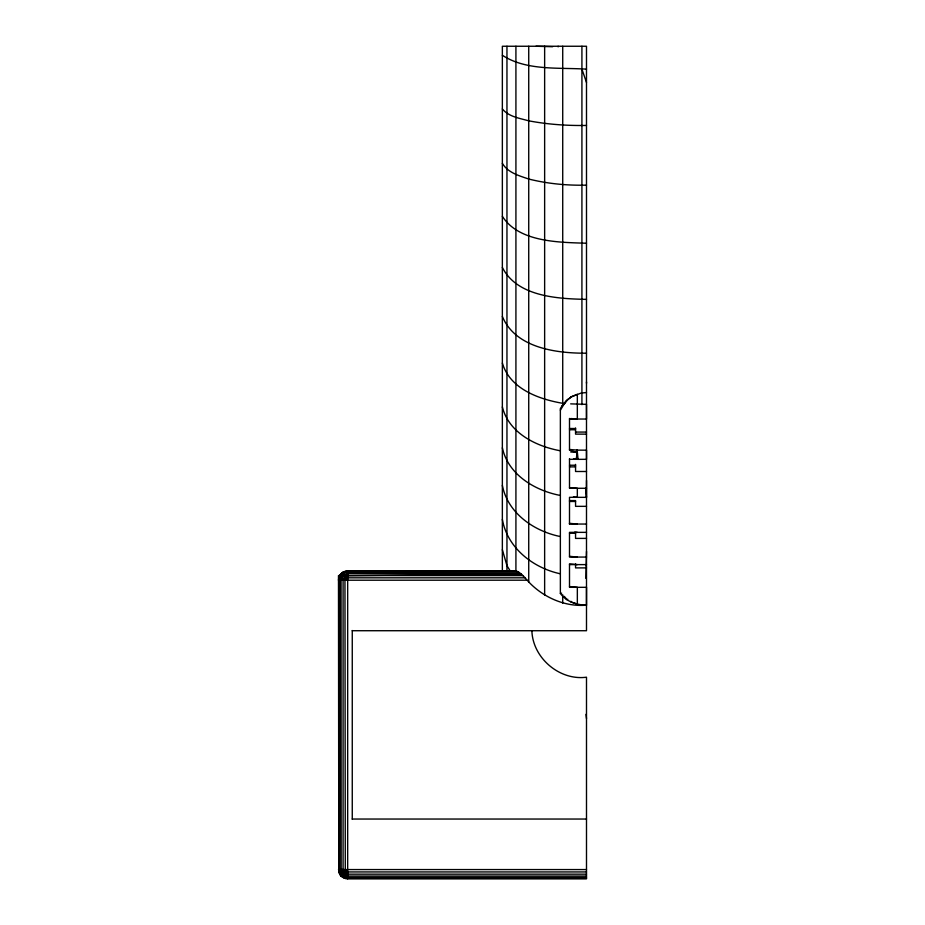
<?xml version="1.0" encoding="UTF-8"?>
<svg xmlns="http://www.w3.org/2000/svg" width="925" height="925" viewBox="0 0 925 925"><rect width="100%" height="100%" fill="white"/><g stroke="black" fill="none" stroke-linecap="round" stroke-linejoin="round"><path stroke-width="1.39" d="M560.365 410.191L565.903 401.184L571.708 396.64L581.073 393.079M586.519 524.047L569.499 524.047L569.499 523.342L577.339 524.047M569.499 449.481L577.339 450.117L577.339 459.32L578.033 459.355L586.519 459.32L586.519 450.117M527.065 580.195L338.481 580.206C338.434 575.281 342.759 570.956 347.673 571.014L515.745 571.002C519.619 571.904 522.417 575.107 525.099 577.813C539.691 595.723 563.267 607.251 586.496 605.158L586.519 587.317L569.499 587.317L569.499 563.845L577.339 564.608M586.519 551.427L585.895 578.414M569.499 524.047L569.499 497.315L586.496 497.349L586.519 480.433M531.887 630.931C532.812 658.045 559.613 680.858 586.496 677.204L586.496 878.75L347.673 878.75L345.291 878.438L341.175 876.056L339.718 869.569L339.903 575.35L342.817 572.436L345.291 571.326L517.017 571.315M586.496 878.438L345.291 878.438L341.209 876.033L338.793 871.94L338.793 577.824L339.903 575.35L338.793 580.206L342.366 574.899L347.673 571.326L342.817 572.436L347.673 577.824L525.099 577.813M586.496 877.524L347.673 877.524L347.673 874.16L344.956 872.287L343.083 869.569L343.083 580.206L340.134 575.905L345.407 571.662L347.337 573.592L347.673 575.604L344.956 577.477L343.083 580.206L339.718 580.206M576.148 459.228L577.339 452.51L576.61 450.059M343.083 877.524C340.146 875.732 337.047 871.651 341.175 869.569L341.071 579.871L342.065 577.847L347.337 573.592L347.673 572.251L518.786 572.24M344.227 573.396L343.522 576.044L340.874 576.761M586.496 876.056L347.673 876.056C344.886 881.178 340.816 874.738 338.793 871.94L338.481 575.604L339.718 575.604L343.083 572.251M586.496 871.94L347.673 871.94L342.817 877.328L347.673 878.438L342.366 874.865L338.793 869.569L339.903 874.414L343.083 869.569L339.718 869.569M347.673 572.251L343.372 572.656L342.366 574.899L340.134 575.905M341.071 579.871L339.128 577.928L341.209 573.731L343.372 572.656M586.496 605.158C576.749 605.031 566.227 601.678 560.365 593.422L560.365 408.572L563.117 404.364L562.724 403.312C538.697 399.195 509.987 388.87 502.356 363.097M571.708 396.64L567.765 399.484L564.019 404.352M339.718 874.16L341.175 876.056L347.673 869.569M347.337 876.172L342.065 871.917L345.291 869.569L344.956 577.477L347.673 577.824L345.291 580.206L342.065 577.847M567.765 399.484L564.019 403.392L562.724 403.312M561.891 406.272L563.117 404.364M570.806 418.551L577.327 419.037L577.339 394.258L571.002 396.975M345.326 875.166L347.673 874.16L586.496 874.16M567.777 599.238L566.701 599.62L565.117 597.122M563.117 596.729L564.331 596.405M560.365 593.422L561.648 593.168M582.426 392.94L586.496 392.524M570.679 403.867L586.496 404.352L586.519 419.037L569.499 419.037M586.496 353.2C556.26 353.35 515.56 348.054 502.356 316.489M586.496 299.376C557.613 298.787 517.214 296.74 502.356 267.452M586.496 243.24C559.047 242.327 518.879 242.315 502.356 216.3M569.499 458.673L569.499 488.273L586.519 488.273M586.496 185.139C567.083 185.613 547.577 183.728 528.73 179.034C519.087 175.704 507.894 172.744 502.356 163.355M586.496 125.442C567.152 125.8 547.75 124.412 528.73 120.828C519.526 118.215 508.819 116.77 502.356 108.977M513.121 571.037L515.745 571.002M345.326 574.598L347.673 575.604L521.411 574.217M502.356 55.28C526.452 71.005 558.873 67.352 586.496 69.155M569.499 428.506L575.558 428.506M569.499 429.743L575.558 429.743M575.558 432.067L586.519 432.067M586.519 434.137L575.558 434.137L575.558 427.998M569.499 459.32L577.339 459.32L573.488 459.008M569.499 465.24L575.558 465.24M569.499 466.871L575.558 466.871M586.519 471.496L575.558 471.496L575.558 464.385M569.499 500.587L575.558 500.587L575.558 506.345L586.519 506.345M569.499 501.477L575.558 501.477M586.519 532.361L569.499 532.361L569.499 557.07L586.519 557.07M569.499 533.182L575.558 533.262M586.519 538.396L575.558 538.408L575.558 533.182M569.499 564.608L586.519 564.608M586.519 567.892L575.558 567.892L575.558 563.88M520.821 573.697L347.337 573.592M347.673 575.604L522.972 575.604M352.263 630.723L586.496 630.723L586.496 46.25L502.356 46.25L502.356 571.002M352.263 819.041L586.496 819.041M338.481 869.569L586.496 869.569M485.787 571.188L347.673 571.014L347.673 878.75M509.421 571.026L506.958 571.002L506.958 46.25M577.339 450.117L586.277 450.186M535.991 46.25L552.607 46.712M570.69 451.978L577.339 452.51L578.033 459.355M569.499 487.602L577.327 488.273L577.327 497.326L573.408 496.991M347.673 877.524L343.372 877.108M574.726 532.118L577.339 532.361M569.499 556.318L577.339 557.07M569.499 586.543L577.339 587.317L577.339 604.025L571.002 601.967L571.002 601.331M560.365 450.776C535.968 446.336 508.854 432.958 502.356 406.965M560.365 495.453C534.951 490.608 508.207 474.779 502.356 447.816M340.874 873.003L343.522 873.72L344.227 876.368M560.365 536.546C534.002 531.251 507.721 513.178 502.356 485.382M577.339 452.51L569.499 450.117L569.499 418.447M560.365 573.789C533.124 568.008 507.339 547.947 502.356 519.434M342.366 874.865L340.134 873.859L339.128 871.836M341.209 876.033L345.407 878.103M341.175 573.708L347.673 580.206M510.242 571.002L506.958 565.684L502.356 549.727M341.071 869.893L342.065 871.917M581.918 69.155L586.496 82.475M585.999 714.331L586.496 718.552M586.496 497.349L585.571 488.308M586.496 381.979L586.519 383.262M581.918 46.25L581.918 404.688M562.724 46.25L562.724 405.023M562.724 594.787L562.724 603.088M558.145 46.25L558.145 46.863M544.64 46.25L544.64 595.122M528.73 46.25L528.73 582.368M515.919 46.25L515.919 571.072M352.263 630.515L352.263 819.249M345.291 869.569L344.956 872.287L347.673 871.94L345.291 869.569"/></g></svg>
